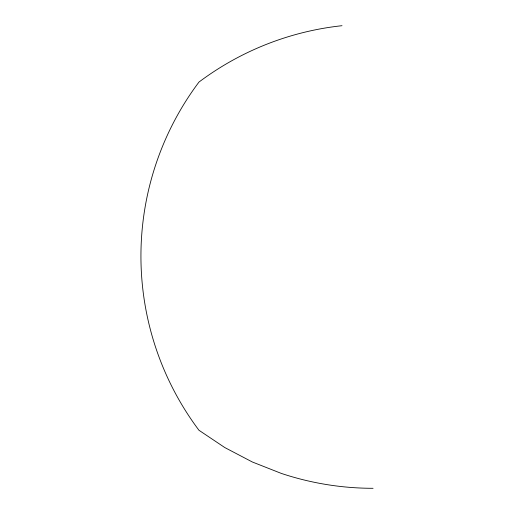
<?xml version="1.0" encoding="UTF-8"?>
<svg xmlns="http://www.w3.org/2000/svg" width="514" height="514" viewBox="0 0 514 514"><rect width="100%" height="100%" fill="white"/><g stroke="black" fill="none" stroke-linecap="round" stroke-linejoin="round"><path stroke-width="0.77" d="M342.009 25.7A290.166 290.166 0 0 0 198.969 82.067A290.166 290.166 0 0 0 198.969 430.269L224.817 447.572L252.368 462.002L281.306 473.407A290.166 290.166 0 0 0 373.068 488.3"/></g></svg>
